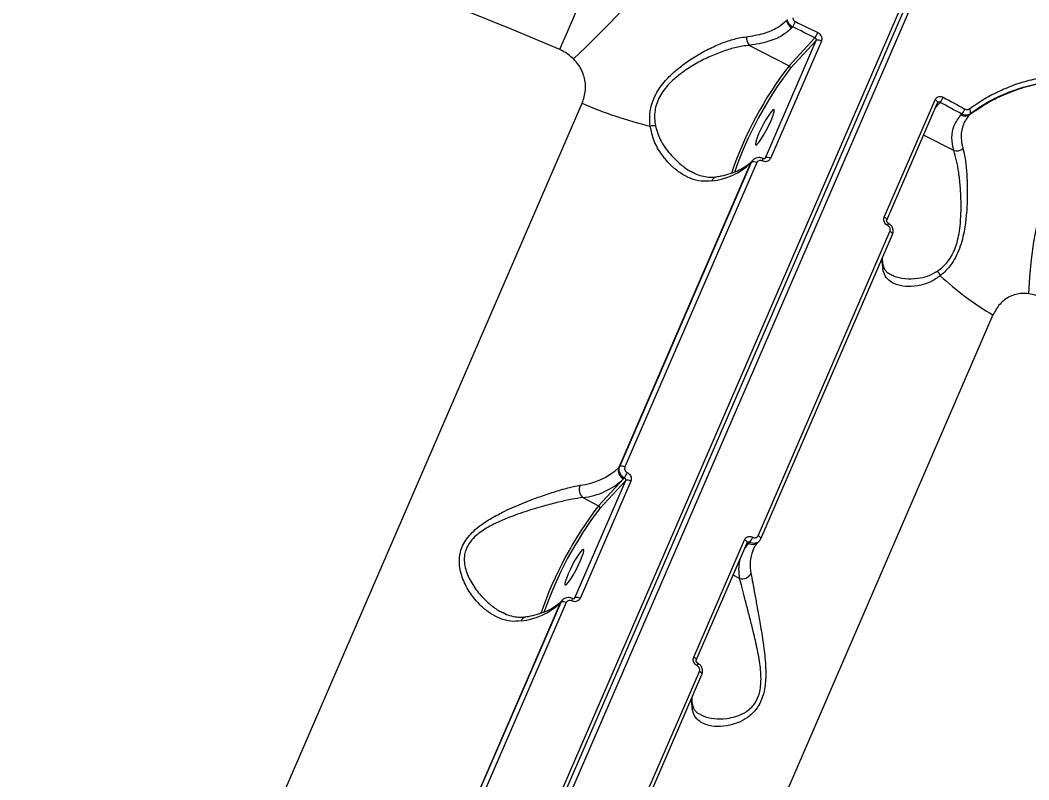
# Model space of a CAD drawing. Header units: millimetres. Extents: x -4688 to 6829, y -6350 to 4771.
# Drawn here: x 2478.8 to 2705.9, y 1034.5 to 1205.5 of the extents above; entities that cross this region are included whole.
import ezdxf

# ---------------------------------------------------------------- set-up
doc = ezdxf.new("R2010")
doc.units = ezdxf.units.MM
for name, color, linetype in [('DIKOM_ОБЪЕКТ', 7, 'Continuous'), ('DIKOM_РАЗМЕР_ЗОНА', 7, 'Continuous'), ('DIKOM_РАЗМЕР_ОБЪЕКТА', 7, 'Continuous')]:
    doc.layers.add(name, color=color, linetype=linetype)
doc.styles.add('style1', font='arial.ttf', dxfattribs={"width": 0.8})
doc.dimstyles.new('1-50', dxfattribs={"dimtxt": 300, "dimasz": 200, "dimexe": 100, "dimexo": 0, "dimgap": 100, "dimtad": 1, "dimtxsty": 'style1', "dimcen": 200, "dimclrd": 7, "dimclre": 7, "dimclrt": 7, "dimadec": 1, "dimazin": 2, "dimtfac": 1, "dimtmove": 0, "dimatfit": 2, "dimfxl": 0, "dimlwd": 25, "dimlwe": 18, "dimarcsym": 0})

# ---------------------------------------------------------------- blocks, each defined once
blk = doc.blocks.new('*D9')
at = {"layer": 'Defpoints', "color": 0, "transparency": 16777216}
for p in [(2285.35, 2926.08), (233.68, -3329.73), (5655.58, -3329.73)]:
    blk.add_point(p, dxfattribs=at)
at = {"layer": 'DIKOM_РАЗМЕР_ОБЪЕКТА', "color": 7, "lineweight": 18, "transparency": 16777216}
for p, q in [((2285.35, 2926.08), (5755.58, 2926.08)), ((233.68, -3329.73), (5755.58, -3329.73))]:
    blk.add_line(p, q, dxfattribs=at)
at = {"layer": 'DIKOM_РАЗМЕР_ОБЪЕКТА', "color": 7, "lineweight": 25, "transparency": 16777216}
blk.add_line((5655.58, 2726.08), (5655.58, -3129.73), dxfattribs=at)
at = {"layer": 'DIKOM_РАЗМЕР_ОБЪЕКТА', "color": 7, "transparency": 16777216}
for points in [[(5622.24, 2726.08), (5688.91, 2726.08), (5655.58, 2926.08)], [(5622.24, -3129.73), (5688.91, -3129.73), (5655.58, -3329.73)]]:
    blk.add_solid(points, dxfattribs=at)
at = {"layer": 'DIKOM_РАЗМЕР_ОБЪЕКТА', "color": 7, "transparency": 16777216, "insert": (5402.4, -130.27), "char_height": 300, "attachment_point": 5, "rotation": 90, "style": 'style1'}
blk.add_mtext('6250', dxfattribs=at)
blk = doc.blocks.new('*D10')
at = {"layer": 'Defpoints', "color": 0, "transparency": 16777216}
for p in [(2960.09, 4770.95), (741.18, -5330.34), (6729.08, -5330.34)]:
    blk.add_point(p, dxfattribs=at)
at = {"layer": 'DIKOM_РАЗМЕР_ЗОНА', "color": 7, "lineweight": 18, "transparency": 16777216}
for p, q in [((2960.09, 4770.95), (6829.08, 4770.95)), ((741.18, -5330.34), (6829.08, -5330.34))]:
    blk.add_line(p, q, dxfattribs=at)
at = {"layer": 'DIKOM_РАЗМЕР_ЗОНА', "color": 7, "lineweight": 25, "transparency": 16777216}
blk.add_line((6729.08, 4570.95), (6729.08, -5130.34), dxfattribs=at)
at = {"layer": 'DIKOM_РАЗМЕР_ЗОНА', "color": 7, "transparency": 16777216}
for points in [[(6695.74, 4570.95), (6762.41, 4570.95), (6729.08, 4770.95)], [(6695.74, -5130.34), (6762.41, -5130.34), (6729.08, -5330.34)]]:
    blk.add_solid(points, dxfattribs=at)
at = {"layer": 'DIKOM_РАЗМЕР_ЗОНА', "color": 7, "transparency": 16777216, "insert": (6475.9, -93.77), "char_height": 300, "attachment_point": 5, "rotation": 90, "style": 'style1'}
blk.add_mtext('10100', dxfattribs=at)
blk = doc.blocks.new('*D11')
at = {"layer": 'Defpoints', "color": 0, "transparency": 16777216}
for p in [(3703.08, 2652.76), (-3188.42, -47.63), (-3188.42, -4921.77)]:
    blk.add_point(p, dxfattribs=at)
at = {"layer": 'DIKOM_РАЗМЕР_ОБЪЕКТА', "color": 7, "lineweight": 18, "transparency": 16777216}
for p, q in [((3703.08, 2652.76), (3703.08, -5021.77)), ((-3188.42, -47.63), (-3188.42, -5021.77))]:
    blk.add_line(p, q, dxfattribs=at)
at = {"layer": 'DIKOM_РАЗМЕР_ОБЪЕКТА', "color": 7, "lineweight": 25, "transparency": 16777216}
blk.add_line((3503.08, -4921.77), (-2988.42, -4921.77), dxfattribs=at)
at = {"layer": 'DIKOM_РАЗМЕР_ОБЪЕКТА', "color": 7, "transparency": 16777216}
for points in [[(-2988.42, -4888.44), (-2988.42, -4955.11), (-3188.42, -4921.77)], [(3503.08, -4888.44), (3503.08, -4955.11), (3703.08, -4921.77)]]:
    blk.add_solid(points, dxfattribs=at)
at = {"layer": 'DIKOM_РАЗМЕР_ОБЪЕКТА', "color": 7, "transparency": 16777216, "insert": (4.08, -4668.6), "char_height": 300, "attachment_point": 5, "style": 'style1'}
blk.add_mtext('6900', dxfattribs=at)
blk = doc.blocks.new('*D12')
at = {"layer": 'Defpoints', "color": 0, "transparency": 16777216}
for p in [(4937.72, 2926.08), (-4688.42, -671.13), (4937.72, -6249.77)]:
    blk.add_point(p, dxfattribs=at)
at = {"layer": 'DIKOM_РАЗМЕР_ЗОНА', "color": 7, "lineweight": 18, "transparency": 16777216}
for p, q in [((4937.72, 2926.08), (4937.72, -6349.77)), ((-4688.42, -671.13), (-4688.42, -6349.77))]:
    blk.add_line(p, q, dxfattribs=at)
at = {"layer": 'DIKOM_РАЗМЕР_ЗОНА', "color": 7, "lineweight": 25, "transparency": 16777216}
blk.add_line((-4488.42, -6249.77), (4737.72, -6249.77), dxfattribs=at)
at = {"layer": 'DIKOM_РАЗМЕР_ЗОНА', "color": 7, "transparency": 16777216}
for points in [[(-4488.42, -6216.44), (-4488.42, -6283.11), (-4688.42, -6249.77)], [(4737.72, -6216.44), (4737.72, -6283.11), (4937.72, -6249.77)]]:
    blk.add_solid(points, dxfattribs=at)
at = {"layer": 'DIKOM_РАЗМЕР_ЗОНА', "color": 7, "transparency": 16777216, "insert": (124.65, -5996.6), "char_height": 300, "attachment_point": 5, "style": 'style1'}
blk.add_mtext('9650', dxfattribs=at)

msp = doc.modelspace()

# ---------------------------------------------------------------- linework, layer by layer
at = {"layer": 'DIKOM_ОБЪЕКТ', "color": 7, "linetype": 'Continuous', "lineweight": 15}
for p, q in [((2514.64, 833.266), (2687.633, 1232.714)), ((2515.248, 832.531), (2688.241, 1231.979)), ((2689.398, 1231.804), (2516.405, 832.356)), ((2652.739, 1203.996), (2652.553, 1203.795)), ((2651.933, 1195.254), (2657.759, 1201.532)), ((2643.039, 1199.839), (2651.933, 1195.254)), ((2646.6, 1174.501), (2658.038, 1200.911)), ((2659.199, 1200.808), (2647.762, 1174.399)), ((2658.038, 1200.911), (2652.195, 1194.614)), ((2673.355, 1161.203), (2684.792, 1187.612)), ((2480.274, 897.96), (2605.372, 1186.817)), ((2673.93, 1160.485), (2685.368, 1186.895)), ((2685.932, 1187.006), (2684.964, 1185.962)), ((2685.371, 1186.89), (2685.404, 1186.947)), ((2690.609, 1184.172), (2690.796, 1184.373)), ((2692.743, 1184.452), (2692.572, 1184.267)), ((2689, 1176.141), (2682.224, 1179.635)), ((2643.772, 1173.995), (2643.566, 1173.772)), ((2646.454, 1174.344), (2646.6, 1174.501)), ((2643.271, 1173.32), (2613.605, 1104.819)), ((2613.81, 1105.041), (2643.477, 1173.541)), ((2644.633, 1173.441), (2614.967, 1104.941)), ((2643.477, 1173.541), (2643.271, 1173.32)), ((2644.972, 1089.47), (2674.638, 1157.97)), ((2645.542, 1088.755), (2675.208, 1157.256)), ((2697.818, 1139.15), (2572.72, 850.293)), ((2613.605, 1104.819), (2613.81, 1105.041)), ((2603.71, 1075.465), (2615.147, 1101.874)), ((2616.309, 1101.772), (2604.871, 1075.362)), ((2609.042, 1096.217), (2614.651, 1102.261)), ((2615.147, 1101.874), (2609.304, 1095.577)), ((2614.651, 1102.261), (2614.869, 1102.496)), ((2605.476, 1098.056), (2609.042, 1096.217)), ((2630.464, 1062.166), (2641.901, 1088.576)), ((2631.04, 1061.449), (2642.477, 1087.858)), ((2642.824, 1087.734), (2642.073, 1086.925)), ((2642.48, 1087.853), (2642.513, 1087.91)), ((2643.042, 1087.969), (2642.824, 1087.734)), ((2645.005, 1088.025), (2645.211, 1088.247)), ((2645.505, 1088.699), (2645.542, 1088.755)), ((2643.81, 1086.216), (2643.753, 1086.08)), ((2640.781, 1079.852), (2639.333, 1080.599)), ((2600.38, 1074.283), (2570.714, 1005.783)), ((2570.92, 1006.004), (2600.586, 1074.505)), ((2601.742, 1074.405), (2572.076, 1005.904)), ((2600.586, 1074.505), (2600.38, 1074.283)), ((2600.881, 1074.958), (2600.675, 1074.736)), ((2603.564, 1075.307), (2603.71, 1075.465)), ((2602.081, 990.433), (2631.747, 1058.934)), ((2602.652, 989.719), (2632.318, 1058.219))]:
    msp.add_line(p, q, dxfattribs=at)
at = {"layer": 'DIKOM_ОБЪЕКТ', "color": 7, "linetype": 'Continuous', "lineweight": 15, "flags": 128}
for points in [[(2600.295, 1198.878), (2589.557, 1203.392), (2578.769, 1207.757), (2567.943, 1211.97), (2557.089, 1216.027), (2546.215, 1219.924), (2535.334, 1223.658), (2524.455, 1227.224), (2513.587, 1230.621), (2502.741, 1233.844), (2491.928, 1236.89), (2481.156, 1239.758), (2470.437, 1242.443)], [(2603.411, 1196.793), (2606.099, 1199.343), (2608.83, 1202.026), (2611.575, 1204.816), (2614.309, 1207.685), (2617.004, 1210.605), (2619.633, 1213.547), (2622.171, 1216.482), (2624.593, 1219.381), (2626.873, 1222.215), (2628.991, 1224.957), (2630.925, 1227.579), (2632.656, 1230.056), (2634.167, 1232.362), (2635.443, 1234.476), (2636.471, 1236.376)], [(2600.295, 1198.878), (2600.867, 1200.2), (2601.449, 1201.545), (2602.039, 1202.911), (2602.636, 1204.296), (2603.241, 1205.698), (2603.851, 1207.115), (2604.466, 1208.545), (2605.084, 1209.984)], [(2657.759, 1201.532), (2657.133, 1201.842), (2656.506, 1202.151), (2655.879, 1202.459), (2655.252, 1202.767), (2654.624, 1203.075), (2653.996, 1203.382), (2653.368, 1203.689), (2652.739, 1203.996)], [(2653.362, 1205.18), (2653.993, 1204.873), (2654.622, 1204.565), (2655.252, 1204.257), (2655.881, 1203.949), (2656.51, 1203.64), (2657.139, 1203.33), (2657.767, 1203.021), (2658.395, 1202.711)], [(2705.9, 1143.948), (2706.112, 1147.775), (2706.496, 1151.668), (2707.049, 1155.588), (2707.765, 1159.498), (2708.638, 1163.357), (2709.658, 1167.129), (2710.815, 1170.775), (2712.099, 1174.261), (2713.496, 1177.551), (2714.993, 1180.613), (2716.574, 1183.417), (2718.225, 1185.935), (2719.929, 1188.142), (2721.669, 1190.017), (2723.428, 1191.54)], [(2685.368, 1186.895), (2685.374, 1186.911), (2685.383, 1186.998), (2685.358, 1187.095), (2685.3, 1187.199), (2685.21, 1187.307), (2685.093, 1187.415), (2684.952, 1187.518), (2684.792, 1187.612)], [(2686.635, 1188.15), (2687.246, 1187.821), (2687.856, 1187.492), (2688.466, 1187.163), (2689.076, 1186.833), (2689.685, 1186.503), (2690.293, 1186.172), (2690.902, 1185.842), (2691.51, 1185.51)], [(2645.073, 1179.898), (2644.677, 1178.913), (2644.426, 1178.13), (2644.342, 1177.613), (2644.43, 1177.403), (2644.684, 1177.518), (2645.083, 1177.948), (2645.595, 1178.659), (2646.179, 1179.592), (2646.786, 1180.673), (2647.368, 1181.813), (2647.878, 1182.92), (2648.275, 1183.906), (2648.525, 1184.688), (2648.61, 1185.206), (2648.521, 1185.415), (2648.267, 1185.3), (2647.868, 1184.87), (2647.356, 1184.16), (2646.773, 1183.226), (2646.165, 1182.146), (2645.583, 1181.005), (2645.073, 1179.898)], [(2690.796, 1184.373), (2690.189, 1184.704), (2689.582, 1185.034), (2688.975, 1185.363), (2688.367, 1185.693), (2687.759, 1186.021), (2687.151, 1186.35), (2686.542, 1186.678), (2685.932, 1187.006)], [(2643.566, 1173.772), (2643.444, 1173.624), (2643.271, 1173.32)], [(2673.93, 1160.485), (2673.936, 1160.501), (2673.946, 1160.588), (2673.921, 1160.685), (2673.862, 1160.79), (2673.773, 1160.898), (2673.655, 1161.005), (2673.514, 1161.108), (2673.355, 1161.203)], [(2675.208, 1157.256), (2675.214, 1157.271), (2675.224, 1157.357), (2675.199, 1157.454), (2675.142, 1157.558), (2675.053, 1157.666), (2674.936, 1157.773), (2674.796, 1157.876), (2674.638, 1157.97)], [(2642.477, 1087.858), (2642.483, 1087.874), (2642.492, 1087.961), (2642.467, 1088.058), (2642.409, 1088.163), (2642.32, 1088.271), (2642.202, 1088.378), (2642.061, 1088.481), (2641.901, 1088.576)], [(2641.934, 1086.604), (2642.156, 1086.925), (2642.824, 1087.734)], [(2645.542, 1088.755), (2645.548, 1088.771), (2645.558, 1088.857), (2645.533, 1088.954), (2645.476, 1089.058), (2645.387, 1089.165), (2645.27, 1089.273), (2645.13, 1089.375), (2644.972, 1089.47)], [(2602.183, 1080.861), (2601.786, 1079.876), (2601.536, 1079.093), (2601.451, 1078.576), (2601.539, 1078.366), (2601.793, 1078.481), (2602.193, 1078.911), (2602.705, 1079.622), (2603.288, 1080.555), (2603.895, 1081.636), (2604.478, 1082.776), (2604.988, 1083.884), (2605.384, 1084.869), (2605.634, 1085.652), (2605.719, 1086.169), (2605.631, 1086.379), (2605.377, 1086.264), (2604.977, 1085.833), (2604.465, 1085.123), (2603.882, 1084.189), (2603.275, 1083.109), (2602.692, 1081.969), (2602.183, 1080.861)], [(2600.675, 1074.736), (2600.554, 1074.588), (2600.38, 1074.283)], [(2631.039, 1061.448), (2631.046, 1061.465), (2631.055, 1061.551), (2631.03, 1061.648), (2630.972, 1061.753), (2630.882, 1061.861), (2630.765, 1061.968), (2630.623, 1062.071), (2630.464, 1062.166)], [(2632.318, 1058.219), (2632.324, 1058.235), (2632.333, 1058.321), (2632.309, 1058.417), (2632.251, 1058.522), (2632.162, 1058.629), (2632.046, 1058.736), (2631.906, 1058.839), (2631.747, 1058.934)]]:
    msp.add_lwpolyline(points, dxfattribs=at)
at = {"layer": 'DIKOM_ОБЪЕКТ', "color": 7, "linetype": 'Continuous', "lineweight": 15}
for centre, radius, start, end in [((2653.534, 1205.732), 2.172, 185.89248, 243.13334), ((2646.365, 1208.107), 7.585, 327.17967, 337.30073), ((2644.774, 1201.599), 2.471, 175.97348, 225.41736), ((2652.195, 1205.292), 6.715, 325.94929, 337.38902), ((2658.529, 1199.843), 1.175, 55.21042, 114.69449), ((2719.479, 1143.42), 85.142, 142.49787, 161.09377), ((2717.84, 1144.265), 82.731, 142.51237, 160.98438), ((2651.713, 1194.79), 0.513, 339.89761, 64.57363), ((2682.83, 1189.699), 4.108, 319.03647, 337.84037), ((2640.519, 1266.023), 86.654, 246.07072, 256.74963), ((2687.938, 1186.96), 3.854, 317.84357, 337.90871), ((2691.797, 1184.798), 1.008, 339.91772, 47.47139), ((2691.514, 1185.798), 1.861, 240.89399, 304.63501), ((2621.38, 1178.306), 3.446, 82.32618, 102.09559), ((2689.557, 1178.37), 2.298, 255.95574, 310.92886), ((2644.912, 1174.419), 1.139, 328.59006, 357.45453), ((2647.091, 1173.434), 1.175, 55.21042, 114.69449), ((2632.936, 1184.335), 15.105, 276.07232, 313.17685), ((2643.967, 1172.478), 1.171, 55.34952, 114.76817), ((2635.817, 1168.843), 1.367, 102.28359, 159.81023), ((2673.498, 1159.704), 0.766, 324.9385, 9.17657), ((2682.971, 1151.454), 10.147, 178.26182, 191.27401), ((2671.608, 1150.096), 1.545, 336.10406, 10.26203), ((2683.234, 1146.901), 2.951, 21.83868, 45.1627), ((2731.601, 1196.731), 66.76, 226.88423, 239.60006), ((2603.269, 1115.834), 15.105, 276.07232, 313.17685), ((2615.532, 1104.114), 2.052, 159.89761, 244.57363), ((2614.301, 1103.978), 1.171, 55.34952, 114.76817), ((2609.305, 1106.256), 6.715, 325.94929, 337.38902), ((2603.799, 1113.827), 15.86, 276.07232, 313.17685), ((2615.638, 1100.807), 1.175, 55.21042, 114.69449), ((2607.161, 1099.874), 2.479, 157.70746, 227.19283), ((2676.588, 1044.383), 85.142, 142.49787, 161.09377), ((2674.949, 1045.228), 82.731, 142.51237, 160.98438), ((2608.822, 1095.754), 0.513, 339.89761, 64.57363), ((2643.722, 1089.322), 1.824, 240.48832, 314.66999), ((2639.94, 1090.662), 4.108, 319.03647, 337.84037), ((2651.967, 1082.869), 8.82, 158.64632, 192.43198), ((2650.413, 1081.86), 9.839, 167.33636, 191.77805), ((2641.405, 1081.937), 2.176, 253.35046, 333.62462), ((2590.045, 1085.298), 15.105, 276.07232, 313.17685), ((2601.076, 1073.442), 1.171, 55.34952, 114.76817), ((2602.022, 1075.382), 1.139, 328.59006, 357.45453), ((2604.201, 1074.397), 1.175, 55.21042, 114.69449), ((2592.926, 1069.806), 1.367, 102.28359, 159.81023), ((2630.607, 1060.667), 0.766, 324.9385, 9.17657), ((2640.081, 1052.417), 10.147, 178.26182, 191.27401), ((2628.717, 1051.059), 1.545, 336.10406, 10.26203)]:
    msp.add_arc(centre, radius, start, end, dxfattribs=at)
for points, knots in [([(2949.907, 958.009), (2949.919, 958.427), (2949.981, 960.634), (2949.801, 964.728), (2949.355, 970.293), (2948.588, 975.957), (2947.533, 981.706), (2946.183, 987.538), (2944.539, 993.447), (2942.603, 999.431), (2940.377, 1005.483), (2937.861, 1011.599), (2935.059, 1017.774), (2931.973, 1024.004), (2928.604, 1030.283), (2924.956, 1036.608), (2921.031, 1042.973), (2916.832, 1049.374), (2912.363, 1055.805), (2907.627, 1062.262), (2902.628, 1068.74), (2897.37, 1075.234), (2891.856, 1081.74), (2886.09, 1088.252), (2880.078, 1094.766), (2873.824, 1101.277), (2867.332, 1107.78), (2860.607, 1114.27), (2853.655, 1120.742), (2846.48, 1127.192), (2839.088, 1133.614), (2831.485, 1140.005), (2823.677, 1146.359), (2815.668, 1152.671), (2807.466, 1158.937), (2799.075, 1165.152), (2790.504, 1171.311), (2781.758, 1177.41), (2772.843, 1183.445), (2763.767, 1189.41), (2754.536, 1195.301), (2745.157, 1201.114), (2735.637, 1206.845), (2725.984, 1212.489), (2716.204, 1218.042), (2706.304, 1223.499), (2697.409, 1228.267), (2691.791, 1231.188), (2689.543, 1232.357)], [0, 0, 0, 0, 0.0051792, 0.02739, 0.049613, 0.0718476, 0.0940928, 0.1163476, 0.1386106, 0.1608803, 0.1831556, 0.2054353, 0.2277182, 0.2500035, 0.2722903, 0.294578, 0.3168662, 0.3391542, 0.3614417, 0.3837286, 0.4060147, 0.4282999, 0.450584, 0.4728671, 0.4951492, 0.5174301, 0.53971, 0.5619889, 0.5842667, 0.6065436, 0.6288196, 0.6510947, 0.673369, 0.6956426, 0.7179154, 0.7401875, 0.762459, 0.7847299, 0.8070002, 0.82927, 0.8515394, 0.8738084, 0.896077, 0.9183452, 0.9406131, 0.9628807, 0.9851481, 1, 1, 1, 1]), ([(2652.756, 1206.022), (2652.777, 1205.917), (2652.818, 1205.706), (2653.01, 1205.425), (2653.21, 1205.259), (2653.336, 1205.194), (2653.362, 1205.18)], [0, 0, 0, 0, 0.3056925, 0.6116133, 0.9180226, 1, 1, 1, 1]), ([(2642.309, 1201.773), (2643.639, 1201.986), (2646.339, 1202.42), (2649.081, 1203.636), (2650.634, 1204.753), (2651.218, 1205.35), (2651.374, 1205.509)], [0, 0, 0, 0, 0.3414972, 0.6929958, 0.9180121, 1, 1, 1, 1]), ([(2652.553, 1203.795), (2651.884, 1203.196), (2650.47, 1201.932), (2647.294, 1200.555), (2644.471, 1200.08), (2643.039, 1199.839)], [0, 0, 0, 0, 0.3069734, 0.648469, 1, 1, 1, 1]), ([(2652.739, 1203.996), (2652.687, 1204.024), (2652.437, 1204.157), (2652.043, 1204.492), (2651.665, 1205.06), (2651.585, 1205.483), (2651.546, 1205.694)], [0, 0, 0, 0, 0.0818929, 0.3880463, 0.6939649, 1, 1, 1, 1]), ([(2620.658, 1181.675), (2620.602, 1182.277), (2620.489, 1183.492), (2620.68, 1185.401), (2621.208, 1187.339), (2622.331, 1189.714), (2624.156, 1192.09), (2626.524, 1194.321), (2629.018, 1196.236), (2631.853, 1198.026), (2634.892, 1199.585), (2637.88, 1200.779), (2640.357, 1201.489), (2641.773, 1201.695), (2642.309, 1201.773)], [0, 0, 0, 0, 0.0603688, 0.1220455, 0.1825855, 0.245203, 0.3548646, 0.4358129, 0.5191047, 0.6213418, 0.7266004, 0.8297211, 0.9355795, 1, 1, 1, 1]), ([(2658.038, 1200.911), (2658.053, 1200.96), (2658.083, 1201.057), (2658.058, 1201.217), (2657.983, 1201.363), (2657.875, 1201.471), (2657.792, 1201.515), (2657.759, 1201.532)], [0, 0, 0, 0, 0.2139775, 0.4281717, 0.6427849, 0.8579017, 1, 1, 1, 1]), ([(2658.395, 1202.711), (2658.491, 1202.655), (2658.734, 1202.517), (2659.047, 1202.182), (2659.265, 1201.733), (2659.336, 1201.248), (2659.245, 1200.955), (2659.199, 1200.808)], [0, 0, 0, 0, 0.1418471, 0.3567284, 0.5713333, 0.7857186, 1, 1, 1, 1]), ([(2643.039, 1199.839), (2642.502, 1199.783), (2641.101, 1199.637), (2638.628, 1199.052), (2635.679, 1198.041), (2632.635, 1196.672), (2629.848, 1195.108), (2627.352, 1193.383), (2625.025, 1191.391), (2623.267, 1189.259), (2622.225, 1187.154), (2621.886, 1185.957), (2621.674, 1184.72), (2621.588, 1183.437), (2621.755, 1182.298), (2621.84, 1181.721)], [0, 0, 0, 0, 0.0653899, 0.1703679, 0.2779426, 0.3818114, 0.4884116, 0.5695635, 0.6527955, 0.7604191, 0.8151631, 0.8718852, 0.8800454, 0.9391998, 1, 1, 1, 1]), ([(2603.411, 1196.793), (2602.617, 1197.457), (2601.74, 1198.191), (2600.607, 1198.741), (2600.401, 1198.831), (2600.295, 1198.878)], [0, 0, 0, 0, 0.8217569, 0.9078664, 1, 1, 1, 1]), ([(2605.372, 1186.817), (2605.68, 1187.775), (2606.291, 1189.674), (2605.944, 1192.725), (2604.879, 1195.16), (2603.797, 1196.363), (2603.411, 1196.793)], [0, 0, 0, 0, 0.2885643, 0.5716288, 0.8470383, 1, 1, 1, 1]), ([(2692.478, 1185.541), (2693.499, 1186.25), (2695.538, 1187.665), (2698.844, 1189.421), (2702.328, 1190.891), (2705.994, 1192.064), (2708.55, 1192.554), (2709.833, 1192.8)], [0, 0, 0, 0, 0.19768131, 0.39470003, 0.59308917, 0.79579842, 1, 1, 1, 1]), ([(2692.572, 1184.267), (2693.782, 1185.103), (2696.215, 1186.783), (2700.338, 1188.832), (2704.827, 1190.533), (2708.086, 1191.228), (2709.725, 1191.578)], [0, 0, 0, 0, 0.2373861, 0.4771596, 0.7370093, 1, 1, 1, 1]), ([(2709.725, 1191.578), (2707.307, 1191.053), (2703.648, 1190.26), (2699.077, 1188.305), (2695.774, 1186.563), (2693.743, 1185.148), (2692.743, 1184.452)], [0, 0, 0, 0, 0.3951678, 0.5979285, 0.8021812, 1, 1, 1, 1]), ([(2684.792, 1187.612), (2684.838, 1187.7), (2684.953, 1187.921), (2685.261, 1188.186), (2685.692, 1188.342), (2686.177, 1188.345), (2686.482, 1188.215), (2686.635, 1188.15)], [0, 0, 0, 0, 0.1406201, 0.3550994, 0.5698681, 0.7848826, 1, 1, 1, 1]), ([(2685.932, 1187.006), (2685.883, 1187.029), (2685.784, 1187.075), (2685.627, 1187.077), (2685.493, 1187.035), (2685.432, 1186.972), (2685.405, 1186.945)], [0, 0, 0, 0, 0.2659201, 0.5314694, 0.7964351, 1, 1, 1, 1]), ([(2691.51, 1185.51), (2691.611, 1185.466), (2691.814, 1185.378), (2692.135, 1185.38), (2692.354, 1185.455), (2692.457, 1185.526), (2692.478, 1185.541)], [0, 0, 0, 0, 0.3067236, 0.613302, 0.919473, 1, 1, 1, 1]), ([(2689, 1176.141), (2688.809, 1177.122), (2688.415, 1179.141), (2688.912, 1181.886), (2690.038, 1183.403), (2690.609, 1184.172)], [0, 0, 0, 0, 0.3175173, 0.6539172, 1, 1, 1, 1]), ([(2692.572, 1184.267), (2692.038, 1183.558), (2690.955, 1182.119), (2690.573, 1179.737), (2690.749, 1177.853), (2690.993, 1176.906), (2691.063, 1176.635)], [0, 0, 0, 0, 0.33623415, 0.68223639, 0.90878793, 1, 1, 1, 1]), ([(2692.743, 1184.452), (2692.7, 1184.422), (2692.494, 1184.279), (2692.054, 1184.124), (2691.409, 1184.115), (2691, 1184.287), (2690.796, 1184.373)], [0, 0, 0, 0, 0.0806489, 0.3870727, 0.6935679, 1, 1, 1, 1]), ([(2634.533, 1169.315), (2633.727, 1169.253), (2632.113, 1169.13), (2629.772, 1169.788), (2627.549, 1170.961), (2625.333, 1172.74), (2623.239, 1175.166), (2621.428, 1178.189), (2620.909, 1180.54), (2620.658, 1181.675)], [0, 0, 0, 0, 0.1316586, 0.2634888, 0.3951402, 0.5268756, 0.688298, 0.8495356, 1, 1, 1, 1]), ([(2621.84, 1181.721), (2622.159, 1180.665), (2622.826, 1178.462), (2624.831, 1175.627), (2627.069, 1173.351), (2628.984, 1171.866), (2630.09, 1171.345), (2630.429, 1171.185)], [0, 0, 0, 0, 0.2220717, 0.4634794, 0.7115217, 0.9116376, 1, 1, 1, 1]), ([(2691.063, 1176.635), (2691.23, 1175.927), (2691.57, 1174.492), (2691.882, 1171.702), (2692.055, 1168.515), (2692.056, 1165.262), (2691.888, 1162.042), (2691.578, 1159.279), (2691.104, 1156.769), (2690.499, 1154.6), (2689.662, 1152.543), (2688.349, 1150.297), (2687.026, 1148.855), (2686.114, 1148.113), (2685.972, 1147.998)], [0, 0, 0, 0, 0.1084786, 0.2202175, 0.3276464, 0.4383071, 0.5238012, 0.6115056, 0.6745126, 0.7390859, 0.8027725, 0.8688952, 0.9797316, 1, 1, 1, 1]), ([(2643.477, 1173.541), (2643.531, 1173.664), (2643.606, 1173.83), (2643.743, 1173.943), (2643.779, 1173.973)], [0, 0, 0, 0, 0.7395637, 1, 1, 1, 1]), ([(2646.044, 1174.354), (2645.992, 1174.384), (2645.718, 1174.544), (2645.148, 1174.623), (2644.435, 1174.485), (2643.946, 1174.237), (2643.794, 1174.002), (2643.776, 1173.974)], [0, 0, 0, 0, 0.0710644, 0.3783788, 0.6580345, 0.9599033, 1, 1, 1, 1]), ([(2645.885, 1173.825), (2645.78, 1173.865), (2645.571, 1173.947), (2645.241, 1173.937), (2644.948, 1173.827), (2644.74, 1173.648), (2644.663, 1173.5), (2644.633, 1173.441)], [0, 0, 0, 0, 0.2151387, 0.4301737, 0.6449794, 0.8594762, 1, 1, 1, 1]), ([(2647.762, 1174.399), (2647.716, 1174.311), (2647.6, 1174.089), (2647.289, 1173.821), (2646.85, 1173.657), (2646.355, 1173.642), (2646.042, 1173.764), (2645.885, 1173.825)], [0, 0, 0, 0, 0.1406201, 0.3550994, 0.5698681, 0.7848826, 1, 1, 1, 1]), ([(2646.518, 1174.392), (2646.512, 1174.381), (2646.49, 1174.344), (2646.407, 1174.311), (2646.26, 1174.303), (2646.139, 1174.325), (2646.072, 1174.361), (2646.052, 1174.372)], [0, 0, 0, 0, 0.1446175, 0.4914604, 0.7176188, 0.915032, 1, 1, 1, 1]), ([(2646.521, 1174.39), (2646.531, 1174.398), (2646.567, 1174.428), (2646.587, 1174.471), (2646.6, 1174.501)], [0, 0, 0, 0, 0.2847566, 1, 1, 1, 1]), ([(2685.314, 1148.993), (2685.454, 1149.093), (2686.351, 1149.73), (2687.592, 1150.958), (2688.788, 1152.905), (2689.314, 1154.162), (2689.766, 1155.53), (2690.136, 1157.013), (2690.486, 1159.368), (2690.66, 1162.014), (2690.662, 1165.064), (2690.487, 1168.212), (2690.139, 1171.266), (2689.659, 1174.007), (2689.221, 1175.424), (2689, 1176.141)], [0, 0, 0, 0, 0.0201015, 0.1287258, 0.1852706, 0.2440052, 0.254864, 0.3167944, 0.3805909, 0.4664196, 0.5546309, 0.663824, 0.7761654, 0.8865567, 1, 1, 1, 1]), ([(2643.566, 1173.772), (2643.403, 1173.606), (2642.908, 1173.103), (2641.876, 1172.336), (2640.368, 1171.53), (2638.606, 1170.868), (2636.961, 1170.435), (2635.882, 1170.242), (2635.531, 1170.18)], [0, 0, 0, 0, 0.1024858, 0.3106779, 0.5124694, 0.7099288, 0.9057056, 1, 1, 1, 1]), ([(2635.532, 1170.205), (2635.424, 1170.18), (2634.849, 1170.045), (2633.78, 1170.078), (2632.297, 1170.338), (2631.157, 1170.717), (2630.534, 1171.083), (2630.418, 1171.151)], [0, 0, 0, 0, 0.0630806, 0.3340649, 0.6279029, 0.9310112, 1, 1, 1, 1]), ([(2674.125, 1159.264), (2674.031, 1159.322), (2673.795, 1159.467), (2673.492, 1159.813), (2673.282, 1160.271), (2673.217, 1160.762), (2673.309, 1161.056), (2673.355, 1161.203)], [0, 0, 0, 0, 0.1418471, 0.3567284, 0.5713333, 0.7857186, 1, 1, 1, 1]), ([(2674.255, 1159.83), (2674.228, 1159.844), (2674.156, 1159.882), (2674.049, 1159.987), (2673.959, 1160.124), (2673.911, 1160.266), (2673.903, 1160.389), (2673.917, 1160.459), (2673.929, 1160.481), (2673.931, 1160.484)], [0, 0, 0, 0, 0.0994727, 0.2665265, 0.4282306, 0.5937573, 0.768369, 0.9627594, 1, 1, 1, 1]), ([(2674.638, 1157.97), (2674.668, 1158.068), (2674.73, 1158.264), (2674.687, 1158.592), (2674.547, 1158.897), (2674.345, 1159.128), (2674.188, 1159.225), (2674.125, 1159.264)], [0, 0, 0, 0, 0.21424, 0.428583, 0.6431735, 0.858082, 1, 1, 1, 1]), ([(2675.191, 1157.264), (2675.22, 1157.318), (2675.356, 1157.571), (2675.392, 1158.116), (2675.236, 1158.81), (2674.844, 1159.437), (2674.44, 1159.691), (2674.246, 1159.813)], [0, 0, 0, 0, 0.0627933, 0.2918851, 0.5280667, 0.7742849, 1, 1, 1, 1]), ([(2673.126, 1150.38), (2673.08, 1150.645), (2672.971, 1151.258), (2672.979, 1151.807), (2672.984, 1152.118)], [0, 0, 0, 0, 0.43173333, 1, 1, 1, 1]), ([(2685.972, 1147.998), (2685.25, 1147.502), (2683.801, 1146.507), (2681.291, 1145.743), (2678.714, 1145.443), (2676.393, 1145.787), (2674.665, 1146.632), (2673.508, 1147.806), (2673.175, 1148.941), (2673.02, 1149.47)], [0, 0, 0, 0, 0.1281522, 0.2567389, 0.4268156, 0.5968782, 0.7373104, 0.8775716, 1, 1, 1, 1]), ([(2674.699, 1148.295), (2674.695, 1148.296), (2674.362, 1148.422), (2673.941, 1148.793), (2673.466, 1149.366), (2673.21, 1149.898), (2673.153, 1150.312), (2673.14, 1150.402)], [0, 0, 0, 0, 0.00369, 0.3183908, 0.6478592, 0.923605, 1, 1, 1, 1]), ([(2674.753, 1148.341), (2675.007, 1148.194), (2675.921, 1147.666), (2677.997, 1147.277), (2680.589, 1147.287), (2683.125, 1147.781), (2684.578, 1148.585), (2685.314, 1148.993)], [0, 0, 0, 0, 0.0987519, 0.355036, 0.6180396, 0.806345, 1, 1, 1, 1]), ([(2705.9, 1143.948), (2705.372, 1143.99), (2703.893, 1144.107), (2701.569, 1143.419), (2699.247, 1141.745), (2698.298, 1140.02), (2697.818, 1139.15)], [0, 0, 0, 0, 0.1529617, 0.4283712, 0.7114357, 1, 1, 1, 1]), ([(2709.197, 1142.727), (2709.149, 1142.756), (2708.616, 1143.079), (2707.53, 1143.61), (2706.45, 1143.834), (2705.9, 1143.948)], [0, 0, 0, 0, 0.0468117, 0.5142778, 1, 1, 1, 1]), ([(2614.869, 1102.496), (2614.741, 1102.57), (2614.42, 1102.757), (2614.007, 1103.207), (2613.72, 1103.807), (2613.628, 1104.455), (2613.75, 1104.846), (2613.81, 1105.041)], [0, 0, 0, 0, 0.1417164, 0.3563996, 0.5709512, 0.7854607, 1, 1, 1, 1]), ([(2614.967, 1104.941), (2614.936, 1104.843), (2614.876, 1104.648), (2614.923, 1104.325), (2615.069, 1104.026), (2615.278, 1103.803), (2615.44, 1103.711), (2615.504, 1103.674)], [0, 0, 0, 0, 0.21424, 0.428583, 0.6431735, 0.858082, 1, 1, 1, 1]), ([(2615.504, 1103.674), (2615.601, 1103.619), (2615.843, 1103.48), (2616.156, 1103.145), (2616.375, 1102.697), (2616.445, 1102.211), (2616.354, 1101.918), (2616.309, 1101.772)], [0, 0, 0, 0, 0.1418471, 0.3567284, 0.5713333, 0.7857186, 1, 1, 1, 1]), ([(2615.147, 1101.874), (2615.162, 1101.923), (2615.192, 1102.02), (2615.167, 1102.18), (2615.092, 1102.327), (2614.985, 1102.435), (2614.902, 1102.478), (2614.869, 1102.496)], [0, 0, 0, 0, 0.21397755, 0.42817175, 0.64278495, 0.85790168, 1, 1, 1, 1]), ([(2591.643, 1070.278), (2590.85, 1070.215), (2589.236, 1070.087), (2586.901, 1070.744), (2584.666, 1071.918), (2582.462, 1073.688), (2580.35, 1076.113), (2578.587, 1079.171), (2577.601, 1082.48), (2577.711, 1085.295), (2578.448, 1087.347), (2579.344, 1088.833), (2580.557, 1090.222), (2582.29, 1091.73), (2584.598, 1093.269), (2587.848, 1095.013), (2591.718, 1096.731), (2595.757, 1098.266), (2599.405, 1099.475), (2602.424, 1100.339), (2604.102, 1100.666), (2604.867, 1100.814)], [0, 0, 0, 0, 0.0545824, 0.1110311, 0.1659464, 0.2220128, 0.2890718, 0.3579604, 0.4226727, 0.4774036, 0.5047497, 0.5330995, 0.5623538, 0.592382, 0.6398889, 0.6885844, 0.7592835, 0.8320596, 0.8901594, 0.9498675, 1, 1, 1, 1]), ([(2605.476, 1098.056), (2604.709, 1097.944), (2603.047, 1097.701), (2600.044, 1097.031), (2596.459, 1096.096), (2592.428, 1094.877), (2588.622, 1093.515), (2585.37, 1092.072), (2583.116, 1090.802), (2581.402, 1089.496), (2580.029, 1088.084), (2579.261, 1086.696), (2578.88, 1085.304), (2578.76, 1084.151), (2578.966, 1082.082), (2579.981, 1079.459), (2581.923, 1076.586), (2584.182, 1074.316), (2586.081, 1072.837), (2587.174, 1072.321), (2587.5, 1072.168)], [0, 0, 0, 0, 0.059379, 0.1286934, 0.1998922, 0.2841091, 0.3705426, 0.4258954, 0.4823755, 0.5152281, 0.5489626, 0.5972502, 0.6101135, 0.6402423, 0.6713744, 0.7457534, 0.8249941, 0.9064125, 0.9720994, 1, 1, 1, 1]), ([(2641.901, 1088.576), (2641.947, 1088.663), (2642.063, 1088.885), (2642.37, 1089.149), (2642.802, 1089.305), (2643.286, 1089.308), (2643.591, 1089.178), (2643.744, 1089.113)], [0, 0, 0, 0, 0.1406201, 0.3550994, 0.5698681, 0.7848826, 1, 1, 1, 1]), ([(2643.042, 1087.969), (2642.992, 1087.992), (2642.893, 1088.039), (2642.737, 1088.04), (2642.602, 1087.998), (2642.541, 1087.936), (2642.514, 1087.909)], [0, 0, 0, 0, 0.2659201, 0.5314694, 0.7964351, 1, 1, 1, 1]), ([(2645.197, 1088.263), (2645.092, 1088.155), (2644.846, 1087.904), (2644.299, 1087.726), (2643.657, 1087.712), (2643.247, 1087.884), (2643.042, 1087.969)], [0, 0, 0, 0, 0.2010189, 0.4673347, 0.7336818, 1, 1, 1, 1]), ([(2643.744, 1089.113), (2643.846, 1089.069), (2644.05, 1088.982), (2644.372, 1088.984), (2644.66, 1089.088), (2644.864, 1089.264), (2644.941, 1089.411), (2644.972, 1089.47)], [0, 0, 0, 0, 0.2151387, 0.4301737, 0.6449794, 0.8594762, 1, 1, 1, 1]), ([(2643.797, 1086.094), (2643.859, 1086.268), (2644.063, 1086.838), (2644.505, 1087.46), (2644.905, 1087.912), (2645.005, 1088.025)], [0, 0, 0, 0, 0.2480386, 0.812435, 1, 1, 1, 1]), ([(2645.505, 1088.699), (2645.45, 1088.576), (2645.375, 1088.408), (2645.235, 1088.294), (2645.197, 1088.263)], [0, 0, 0, 0, 0.7280828, 1, 1, 1, 1]), ([(2643.354, 1080.97), (2643.48, 1080.298), (2643.731, 1078.953), (2644.21, 1076.288), (2644.757, 1073.309), (2645.382, 1069.819), (2646.059, 1065.85), (2646.609, 1061.495), (2646.781, 1057.331), (2646.333, 1054.137), (2645.542, 1052.042), (2644.722, 1050.631), (2643.701, 1049.457), (2642.309, 1048.317), (2640.571, 1047.388), (2638.252, 1046.67), (2635.752, 1046.411), (2633.446, 1046.767), (2631.734, 1047.625), (2630.604, 1048.799), (2630.279, 1049.919), (2630.13, 1050.434)], [0, 0, 0, 0, 0.0554761, 0.1110246, 0.1664977, 0.2220062, 0.2900237, 0.3579634, 0.4226761, 0.4774073, 0.5052471, 0.5330944, 0.5627101, 0.5923749, 0.64043, 0.6885816, 0.7603261, 0.8320617, 0.8910003, 0.9498671, 1, 1, 1, 1]), ([(2631.86, 1049.304), (2632.095, 1049.166), (2632.987, 1048.642), (2635.035, 1048.253), (2637.555, 1048.229), (2639.908, 1048.703), (2641.633, 1049.402), (2643.014, 1050.35), (2644.175, 1051.533), (2644.898, 1052.872), (2645.339, 1054.33), (2645.564, 1055.596), (2645.671, 1058.002), (2645.31, 1061.331), (2644.483, 1065.401), (2643.569, 1069.139), (2642.711, 1072.463), (2641.972, 1075.293), (2641.307, 1077.866), (2640.958, 1079.184), (2640.781, 1079.852)], [0, 0, 0, 0, 0.0301296, 0.1142522, 0.200589, 0.2558798, 0.3122967, 0.3451125, 0.3788093, 0.4270429, 0.4398918, 0.4699869, 0.5010841, 0.5753799, 0.6545319, 0.7358592, 0.8014726, 0.8682284, 0.9331956, 1, 1, 1, 1]), ([(2600.675, 1074.736), (2600.512, 1074.57), (2600.018, 1074.066), (2598.985, 1073.3), (2597.477, 1072.494), (2595.715, 1071.832), (2594.07, 1071.398), (2592.991, 1071.206), (2592.64, 1071.143)], [0, 0, 0, 0, 0.1024858, 0.3106779, 0.5124694, 0.7099288, 0.9057056, 1, 1, 1, 1]), ([(2600.586, 1074.505), (2600.641, 1074.627), (2600.715, 1074.793), (2600.853, 1074.907), (2600.889, 1074.936)], [0, 0, 0, 0, 0.7395637, 1, 1, 1, 1]), ([(2603.153, 1075.318), (2603.101, 1075.348), (2602.828, 1075.507), (2602.257, 1075.587), (2601.545, 1075.448), (2601.056, 1075.2), (2600.903, 1074.965), (2600.886, 1074.937)], [0, 0, 0, 0, 0.0710644, 0.3783788, 0.6580345, 0.9599033, 1, 1, 1, 1]), ([(2602.994, 1074.788), (2602.89, 1074.829), (2602.681, 1074.91), (2602.351, 1074.9), (2602.057, 1074.79), (2601.85, 1074.611), (2601.773, 1074.463), (2601.742, 1074.405)], [0, 0, 0, 0, 0.2151387, 0.4301737, 0.6449794, 0.8594762, 1, 1, 1, 1]), ([(2604.871, 1075.362), (2604.825, 1075.274), (2604.709, 1075.052), (2604.398, 1074.784), (2603.959, 1074.62), (2603.465, 1074.605), (2603.151, 1074.727), (2602.994, 1074.788)], [0, 0, 0, 0, 0.1406201, 0.3550994, 0.5698681, 0.7848826, 1, 1, 1, 1]), ([(2603.627, 1075.356), (2603.621, 1075.345), (2603.599, 1075.307), (2603.516, 1075.274), (2603.37, 1075.266), (2603.249, 1075.288), (2603.182, 1075.325), (2603.161, 1075.336)], [0, 0, 0, 0, 0.1446175, 0.4914604, 0.7176188, 0.915032, 1, 1, 1, 1]), ([(2603.63, 1075.353), (2603.64, 1075.361), (2603.677, 1075.391), (2603.696, 1075.434), (2603.71, 1075.465)], [0, 0, 0, 0, 0.2847566, 1, 1, 1, 1]), ([(2592.642, 1071.176), (2592.439, 1071.136), (2591.763, 1071.001), (2590.584, 1071.066), (2589.09, 1071.402), (2588.038, 1071.775), (2587.511, 1072.1), (2587.493, 1072.111)], [0, 0, 0, 0, 0.1175138, 0.3916456, 0.6860505, 0.9889127, 1, 1, 1, 1]), ([(2631.234, 1060.227), (2631.14, 1060.285), (2630.904, 1060.431), (2630.601, 1060.776), (2630.391, 1061.234), (2630.326, 1061.725), (2630.418, 1062.019), (2630.464, 1062.166)], [0, 0, 0, 0, 0.1418471, 0.3567284, 0.5713333, 0.7857186, 1, 1, 1, 1]), ([(2631.364, 1060.794), (2631.338, 1060.808), (2631.265, 1060.845), (2631.159, 1060.95), (2631.068, 1061.087), (2631.02, 1061.229), (2631.012, 1061.353), (2631.026, 1061.423), (2631.039, 1061.444), (2631.041, 1061.448)], [0, 0, 0, 0, 0.0994727, 0.2665265, 0.4282306, 0.5937573, 0.768369, 0.9627594, 1, 1, 1, 1]), ([(2632.3, 1058.227), (2632.329, 1058.282), (2632.466, 1058.534), (2632.501, 1059.079), (2632.345, 1059.773), (2631.954, 1060.4), (2631.549, 1060.655), (2631.356, 1060.776)], [0, 0, 0, 0, 0.0627933, 0.2918851, 0.5280667, 0.7742849, 1, 1, 1, 1]), ([(2631.747, 1058.934), (2631.778, 1059.031), (2631.839, 1059.227), (2631.796, 1059.555), (2631.656, 1059.861), (2631.455, 1060.091), (2631.297, 1060.189), (2631.234, 1060.227)], [0, 0, 0, 0, 0.21424, 0.428583, 0.6431735, 0.858082, 1, 1, 1, 1]), ([(2630.236, 1051.343), (2630.189, 1051.608), (2630.081, 1052.221), (2630.088, 1052.77), (2630.093, 1053.082)], [0, 0, 0, 0, 0.4317333, 1, 1, 1, 1]), ([(2631.841, 1049.269), (2631.668, 1049.356), (2631.2, 1049.589), (2630.753, 1050.078), (2630.403, 1050.635), (2630.291, 1051.153), (2630.246, 1051.359)], [0, 0, 0, 0, 0.1889951, 0.5106978, 0.8061148, 1, 1, 1, 1])]:
    msp.add_open_spline(points, degree=3, knots=knots, dxfattribs=at)

# ---------------------------------------------------------------- dimensions: what is measured, and where the dimension line sits
at = {"layer": 'DIKOM_РАЗМЕР_ЗОНА'}
dim = msp.add_linear_dim(base=(6729.076, -5330.338), p1=(2960.09, 4770.953), p2=(741.185, -5330.338), angle=90, text='10100', dimstyle='1-50', dxfattribs=at)
dim.commit()
dim.dimension.update_dxf_attribs({"geometry": '*D10', "text_midpoint": (6729.076, -93.775), "dimtype": 160})
dim = msp.add_linear_dim(base=(4937.725, -6249.775), p1=(-4688.422, -671.127), p2=(4937.725, 2926.075), text='9650', dimstyle='1-50', dxfattribs=at)
dim.commit()
dim.dimension.update_dxf_attribs({"geometry": '*D12', "text_midpoint": (124.651, -6249.775), "dimtype": 160})
at = {"layer": 'DIKOM_РАЗМЕР_ОБЪЕКТА'}
dim = msp.add_linear_dim(base=(5655.576, -3329.729), p1=(2285.35, 2926.075), p2=(233.685, -3329.729), angle=90, text='6250', dimstyle='1-50', dxfattribs=at)
dim.commit()
dim.dimension.update_dxf_attribs({"geometry": '*D9', "text_midpoint": (5655.576, -130.275), "dimtype": 160})
dim = msp.add_linear_dim(base=(-3188.422, -4921.775), p1=(3703.085, 2652.764), p2=(-3188.422, -47.627), text='6900', dimstyle='1-50', dxfattribs=at)
dim.commit()
dim.dimension.update_dxf_attribs({"geometry": '*D11', "text_midpoint": (4.076, -4921.775), "dimtype": 160})

doc.saveas('drawing.dxf')
